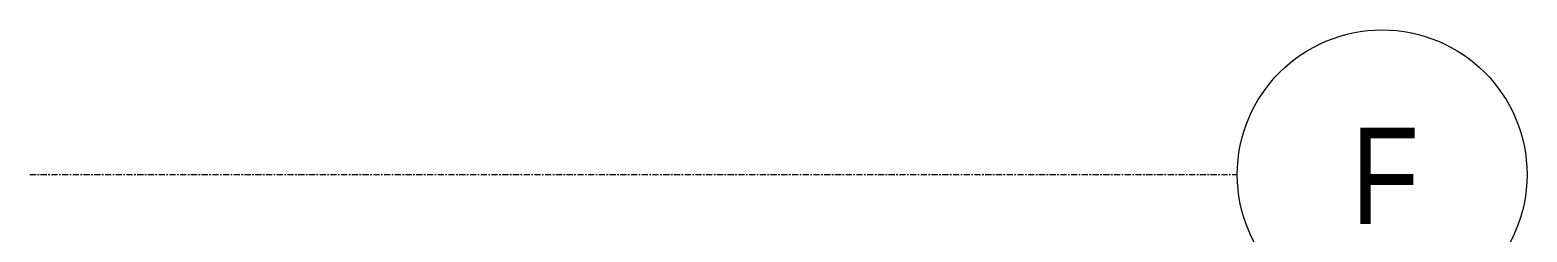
# Model space of a CAD drawing. Header units: centimetres. Extents: x -13617 to -9515, y -261 to 6553.
# Drawn here: x -10969.7 to -10659.7, y 3756.3 to 3798.3 of the extents above; entities that cross this region are included whole.
import ezdxf

# ---------------------------------------------------------------- set-up
doc = ezdxf.new("R2010")
doc.units = ezdxf.units.CM
doc.linetypes.add('Grid Line', pattern=[2.2225, 1.27, -0.3175, 0.3175, -0.3175])
doc.layers.add('S-GRID', color=7, linetype='Continuous', lineweight=9)
doc.layers.add('S-GRID-IDEN', color=7, linetype='Continuous', lineweight=9)
doc.styles.add('Saira Condensed', font='SairaCondensed-Regular.ttf', dxfattribs={"height": 20})

# ---------------------------------------------------------------- blocks, each defined once
blk = doc.blocks.new('Grid - 3mm-1647199-Planta patio maniobras')
at = {"layer": 'S-GRID-IDEN', "color": 253, "true_color": 0xaaaaaa}
blk.add_circle((0, 0), 0.3, dxfattribs=at)

msp = doc.modelspace()

# ---------------------------------------------------------------- linework, layer by layer
at = {"layer": 'S-GRID', "color": 253, "linetype": 'Grid Line', "true_color": 0xaaaaaa}
msp.add_line((-10969.71, 3768.26), (-10719.71, 3768.26), dxfattribs=at)

# ---------------------------------------------------------------- block references
at = {"layer": 'S-GRID-IDEN', "color": 253, "true_color": 0xaaaaaa, "xscale": 99.99999999999993, "yscale": 99.99999999999993, "zscale": 99.99999999999993, "rotation": 269.9999999999996}
msp.add_blockref('Grid - 3mm-1647199-Planta patio maniobras', (-10689.71, 3768.26), dxfattribs=at)

# ---------------------------------------------------------------- texts
at = {"layer": 'S-GRID-IDEN', "color": 253, "true_color": 0xaaaaaa, "insert": (-10696.09, 3778), "char_height": 20, "width": 14.4304, "attachment_point": 1, "style": 'Saira Condensed'}
msp.add_mtext('F', dxfattribs=at)

doc.saveas('drawing.dxf')
